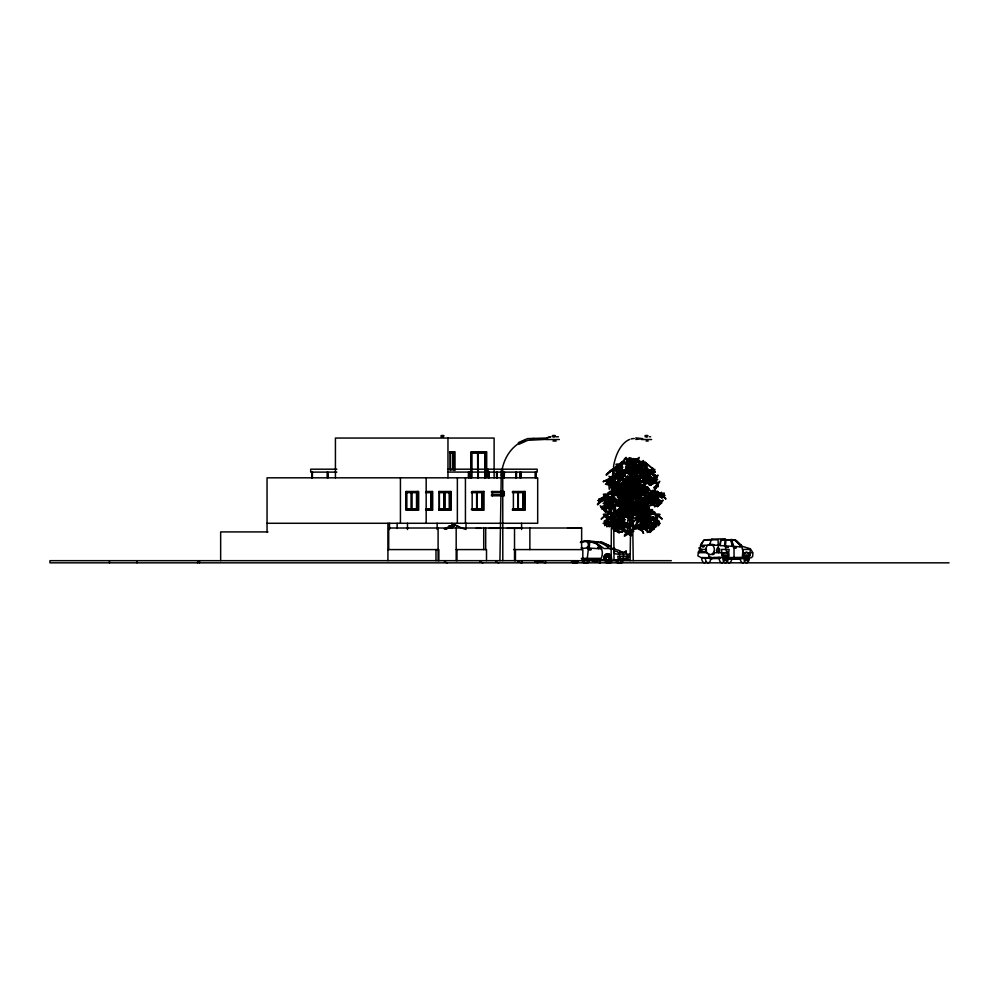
<?xml version="1.0" encoding="UTF-8"?>
<svg xmlns="http://www.w3.org/2000/svg" width="999" height="999" viewBox="0 0 999 999"><rect width="100%" height="100%" fill="white"/><g stroke="black" fill="none" stroke-linecap="round" stroke-linejoin="round"><path stroke-width="1.5" d="M335.427 477.822L335.427 438.049L494.118 438.049L494.118 477.822M638.586 471.665L637.2 474.113L636.4 472.927L638.036 469.43L638.036 467.057L636.201 465.659L635.651 467.045M648.363 513.873L650.049 509.815L652.522 509.527L652.06 511.176L649.525 511.525L644.742 509.902L643.518 510.477L646.902 511.725M699.263 552.684L700.898 544.18L704.283 539.797L718.069 539.797L718.493 552.684M499.925 560.676L501.323 469.805M611.113 560.676L611.388 526.448M611.413 523.339L611.713 484.44M627.01 466.845L625.486 468.906L627.784 473.076L631.78 477.11L631.768 478.346L630.294 478.134L630.069 477.035L631.78 477.11L630.631 474.375L632.03 475.512M634.565 465.784L636.438 459.378L639.235 457.405L638.523 460.002L632.941 463.961M637.025 465.497L634.427 459.915M608.091 497.127L604.645 505.669L604.695 504.208L603.109 503.321L605.756 502.934L608.766 503.871L608.741 505.756L606.73 506.768L606.181 505.694L608.766 503.871L606.068 501.223L606.468 500.074L608.004 500.974M630.107 560.676L630.769 514.098M630.831 509.44L630.881 506.343M630.993 498.576L631.031 495.467M631.081 492.37L631.38 470.629M631.455 465.971L631.83 461.313L632.117 481.493M625.898 551.798L626.286 550.874C623.938 550.274 627.647 556.443 629.745 554.395L628.858 554.108M643.156 492.407L643.968 493.419L645.042 491.583L643.718 489.173L641.583 488.986L641.42 490.084L644.118 490.521L640.659 493.194M624.625 502.397L623.026 503.034L621.678 501.411L622.177 499.4L622.877 499.975L622.477 503.733L621.44 506.306L623.713 498.014L622.29 502.16L622.677 504.183L623.701 503.796L623.513 502.135L620.666 501.923M636.226 471.053L635.501 471.041L637.936 469.031M642.694 469.855L641.558 471.803L640.634 471.266M634.278 511.763L639.298 510.464L640.509 508.541L637.899 508.941L634.877 512.499L634.09 515.134L633.029 513.811M637.612 497.752L638.423 496.178L639.285 498.613M750.012 555.556L750.224 549.45L742.694 549.45L742.769 557.392L742.232 558.516L738.985 558.516M587.262 558.391L589.26 541.808M502.747 470.179L502.809 560.676M661.45 493.219L661.5 492.257L661.975 495.516L659.815 493.681L665.646 498.426L659.502 493.219M699.238 549.013L698.975 547.764L699.775 547.764A1.261 1.061 -89 0 1 700.774 548.626L700.799 551.91L698.313 552.26L698.688 551.098M635.801 485.801L638.174 484.353L637.774 486.575L635.451 488.074L635.314 490.322L637.3 492.245L637.449 489.885L634.003 486.063M656.505 498.264L658.141 496.266L658.928 497.677L656.905 500.824L656.718 503.384L658.553 505.669L659.165 504.208M624.65 459.615L621.028 465.721L624.675 459.49L621.878 464.173M620.654 487.849L619.567 481.393M615.584 521.378L618.381 521.903L617.969 523.801L616.907 523.276L617.557 519.955L619.33 518.219M627.397 467.532L627.847 463.199L627.072 460.464L626.76 462.724L629.882 470.204L628.309 468.044M649.762 474.225L649.063 473.851M640.034 493.294L640.147 491.958L637.612 492.082L635.364 494.318L636.413 496.091L637.399 495.017L635.951 491.446L633.766 489.56L633.466 490.509L636.4 493.169L641.708 495.591L639.298 493.956L631.168 492.12L634.015 493.331L639.01 493.369L640.347 492.207L637.562 492.532M739.797 545.779L741.083 544.605L740.946 546.166M600.436 501.723L598.438 502.385L601.286 501.023L602.147 498.076L601.286 501.023L597.489 504.782L606.218 496.878L597.477 504.158L603.546 499.413L601.361 501.236L600.686 500.024M724.512 545.841L725.062 540.047L720.866 540.322L720.204 545.579M629.67 513.386L631.48 518.881L632.891 518.693L632.092 516.77L628.446 515.784L626.236 516.87L627.834 517.569L630.119 516.52L634.14 512.962L631.755 514.123L628.234 518.656L627.684 521.266L629.507 519.043L631.143 513.998L630.694 512.025M641.857 497.764L641.683 499.488L638.91 497.989M622.639 506.955L620.978 513.748M629.932 509.253L627.734 507.255L627.06 504.695L629.333 506.68L631.031 511.813L630.157 514.098L629.145 511.451L630.207 506.793L632.117 505.581L632.429 507.08L629.932 509.253L627.834 510.364L625.049 509.677L627.272 508.541L633.416 511.6L634.815 511.388L632.604 509.465M615.746 523.901L620.304 526.798L613.324 522.602L613.561 521.715L614.984 521.828L615.721 525.861L616.233 525.387L616.533 523.863L613.611 523.851L612.637 525.474L614.785 525.474L616.87 522.302L617.832 522.939L617.345 524.288C610.589 523.563 617.956 521.528 615.034 525.449L613.186 525.362L613.174 524.175L617.394 524.35L617.644 523.339L615.871 522.964L615.734 526.448L616.92 526.698L617.27 524.862L612.337 520.092L617.469 526.785M611.575 559.378L610.127 554.657L606.768 553.758L604.07 556.281L603.733 558.354L605.032 559.777M646.178 480.606L646.078 476.56L645.004 474.288M734.09 557.504L734.015 549.013L731.143 539.797L720.679 539.872L719.942 545.566L741.82 546.903L742.906 551.098L742.282 557.392L728.746 557.567L728.621 554.033L727.185 551.523C724.35 549.662 725.823 543.244 725.986 540.022L730.594 539.91L732.529 546.328M609.939 481.231L610.089 482.554L608.379 481.156L607.03 481.58L607.305 482.592L610.089 482.554L609.14 481.031L609.69 479.47L610.689 480.219L610.089 482.554L608.791 482.055L610.651 481.031L610.089 482.554L607.717 482.13L607.055 481.106L610.389 482.767L612.15 481.456L607.479 483.279L609.215 483.504L611.763 480.457L611.201 479.745L610.239 480.544L611.138 484.178L609.452 484.99L609.215 484.353L615.047 480.769L615.609 474.425L613.935 472.427L613.161 473.826L615.234 476.985L617.095 478.821L620.192 479.12L618.256 477.197L612.424 476.286L609.502 477.422L612.325 478.096L615.234 476.985L618.031 475.736L619.467 473.314L616.583 474.525L613.411 479.183L613.623 481.83M638.086 483.816L637.037 485.077L635.851 483.891L637.037 477.909M708.728 553.746L708.828 556.555L711.8 557.654M639.697 514.872L639.922 513.361L641.408 513.636L643.518 519.23M633.89 497.839L633.628 499.525L635.751 499.038M622.414 495.317L625.636 499.887L628.496 500.849L627.247 499.001L620.991 497.277L622.914 490.359L623.139 491.87L624.625 492.12L625.062 490.871L622.802 489.398L623.688 486.663M630.082 502.235L626.173 501.498L625.399 502.21L630.082 502.235L631.705 501.535L631.356 499.912L629.77 500.549L629.845 503.708L631.468 505.719L631.793 504.12L628.895 500.399L626.186 498.888L630.082 502.235L635.389 504.208M639.023 466.071L638.811 467.295L641.72 468.406L641.308 466.733M625.199 495.492L625.836 496.391M633.965 462.887L632.954 461.613L636.101 466.121M625.386 486.575L625.149 487.962L624.088 488.111M619.293 468.793L620.441 466.233L618.406 463.936L615.946 464.235L616.645 465.472L619.13 465.272L624.912 463.274L622.14 463.573L616.046 466.695L613.748 469.018L616.795 467.47M630.819 482.467C627.946 489.023 630.494 479.495 630.294 485.277L630.619 483.953M611.151 481.705L610.976 486.426L609.24 489.248L609.003 486.176L612.075 482.005L611.213 480.432M641.508 519.605L643.019 514.473L645.317 512.487L644.78 515.047M637.649 487.312L639.76 486.113L638.011 485.514L641.383 489.635L643.581 491.296L645.579 491.421L643.443 489.672L639.198 489.11L637.799 490.372L640.122 490.859L640.396 489.697M638.411 494.517L636.8 500.462L638.598 502.747L636.4 504.433C631.967 502.41 637.524 506.805 636.276 503.921L638.573 503.521L636.4 504.433L632.829 502.822M640.796 491.77L641.033 490.609M645.516 520.417L645.704 519.53M601.286 501.023L600.274 498.701L598.876 498.876L598.801 500.149L601.286 501.023L600.349 498.464L601.286 501.023L598.076 500.499L601.286 501.023L602.372 499.6L601.698 499.9C597.614 504.433 608.94 494.343 599.587 501.61L598.876 500.561L600.099 499.925M589.26 548.026L589.697 542.145L590.983 542.07L595.466 543.206L599.8 546.328L598.601 548.651M640.609 472.477L642.082 471.903M632.904 485.464L634.078 484.065M626.298 510.751L626.735 513.411L628.783 514.448M599.562 547.914C600.362 546.253 596.69 546.678 597.926 548.226M623.801 499.85L624.575 495.067M637.924 502.185L638.386 500.212L641.483 500.174L642.657 501.348L640.721 501.585L634.902 498.451L633.99 497.077L636.513 498.026L636.45 494.555L633.541 493.843M621.553 484.64L622.152 485.826L624.6 486.076L630.194 485.339L627.11 486.213M645.641 492.32L645.479 489.672L642.107 485.014L639.447 483.803L641.071 486.226L643.618 487.475L646.228 488.586L648.451 487.912L645.866 486.775L641.096 487.687L639.71 489.61M636.788 468.593L634.765 469.717L635.339 467.445M653.146 469.792L652.921 468.144L651.91 468.793C650.374 471.753 655.644 475.886 652.035 471.178L652.996 469.742L653.121 471.653L651.623 471.84L651.36 470.604M654.695 481.58L653.084 483.966L655.506 477.235L654.595 476.011M617.582 466.745L622.989 461.126L620.179 463.186L618.256 467.345L619.642 468.394L620.416 466.221L620.704 467.082L617.257 475.624M623.713 518.394L624.363 519.505L622.764 520.142L622.24 519.105L621.166 523.414L622.215 520.841L621.291 517.844L621.902 516.508L622.602 517.082M644.555 516.446L643.244 515.309L650.923 522.527L646.578 518.419L647.452 519.78C645.591 515.284 653.234 523.863 645.504 517.282M625.274 509.852L622.951 511.326L624.575 509.54L625.849 510.302L625.162 512.2L624.462 511.675L627.447 506.131L621.753 514.023L628.908 507.005L626.81 508.991M728.071 558.553L729.158 549.45L721.64 549.45L721.79 555.869M622.727 491.221L619.118 499.762L623.776 491.246C622.589 495.142 616.783 497.727 621.253 494.917L621.628 497.052L618.481 497.415L621.465 498.426L627.609 497.902L629.757 496.428L626.535 496.615M626.186 493.506L624.899 492.857L623.751 494.418L626.186 493.506L628.708 489.585L622.302 497.302L626.186 493.506L626.698 494.318M620.042 516.895L622.315 514.922L622.639 516.283L619.767 519.405L618.993 523.126M581.131 547.839C591.558 550.936 590.209 537.237 580.444 542.569M645.092 478.159L651.298 481.943L652.297 483.941L649.712 482.355L648.713 480.469L649.275 478.896L647.839 471.953L648.788 473.351L648.788 476.511L648.039 478.858L646.94 478.646L647.377 476.723L649.937 475.799L651.623 476.948L650.574 477.622L648.788 476.511L645.416 472.839L647.34 474.05L650.386 478.708L651.023 481.356L649.5 479.07M640.908 468.968L643.006 470.304L640.034 470.679L638.036 469.43L639.835 465.884L641.533 465.272L640.484 467.719L638.036 469.43L633.965 469.78L632.717 471.053L634.078 471.441M612.787 521.191L611.688 522.827M628.059 468.881L625.661 473.189L622.664 474.737M624.15 483.716L625.736 481.293L625.386 483.216M636.413 514.373L636.638 510.876L640.534 512.737L641.146 514.285L638.373 513.186L636.638 510.876M642.369 477.035L635.127 477.559L632.767 479.458L635.726 478.933L640.734 475.611L641.932 473.389L640.159 473.876L638.086 477.11L637.262 480.369L638.411 481.281L639.298 478.921L636.7 474.375L635.077 474.263L635.664 476.248M622.439 509.64L621.665 511.413M645.179 478.771L646.078 476.56L648.363 475.487M618.356 530.157L617.732 528.783L616.52 528.883L617.145 531.618L619.205 533.029L618.98 532.03M609.44 526.223L609.165 526.873L609.964 525.424M647.102 475.124L645.304 477.684L646.965 474.787L645.541 474.35L646.103 473.251L647.414 473.439M641.645 469.905L639.41 472.34L639.597 469.105L641.021 468.618M649.088 494.205L648.513 495.654L651.61 500.349L653.221 501.173L653.708 498.988L653.084 497.702L651.248 499.15L651.885 503.671L654.17 505.594L653.796 503.234L648.388 498.688M617.969 488.049L617.619 486.101L615.896 487.312M612.175 480.507L610.839 483.429L608.079 484.865L605.419 484.19L606.743 482.879L611.875 483.928L613.311 482.692L612.999 482.08L608.778 483.853M621.003 502.859L619.43 505.144L625.586 497.589L619.717 506.855L620.554 504.408L625.774 498.401L624.063 500.761M622.352 506.693C620.978 507.679 621.465 513.211 623.551 510.801L623.401 509.765M620.591 512.924L622.539 509.078M652.297 480.319L654.907 479.495L657.991 475.037L656.867 477.597L651.96 481.88M656.093 522.489L658.491 524.812L652.509 518.843L654.62 521.266L652.734 520.017L652.434 519.43L657.055 522.752M622.04 463.998L621.303 465.497L626.073 457.367L625.162 458.591M619.492 478.646L620.804 476.723L623.014 475.799M617.632 491.371L619.467 489.972M620.029 491.371L615.634 494.992L612.662 494.63L614.76 493.294L621.703 494.105M632.142 494.006L631.443 495.404L636.713 486.975L635.676 488.361M748.563 559.128L749.525 557.966L749.537 554.07L746.703 552.01L744.642 552.784L742.407 558.516L727.796 558.553L728.458 555.719L726.997 552.26L723.8 552.872L722.102 557.654L701.485 557.654M623.264 508.379L624.387 504.957L622.29 502.247L619.867 501.998L620.591 503.421L623.064 503.721L628.596 502.834L625.961 502.559L620.154 504.545L617.944 506.443L623.064 503.721L625.112 501.91L625.386 500.124L623.239 501.885L622.477 506.418L623.688 506.993L624.537 505.769L621.028 511.675M634.128 490.134L634.615 489.223M610.439 524.725L609.615 526.211L614.747 518.469L610.626 524.438M647.165 521.853L647.602 520.092L651.123 518.543L649.874 518.731M701.473 544.08L703.683 540.471M617.894 472.989L620.941 468.331L622.864 467.107L621.266 469.542M650.699 480.606L649.45 483.866L650.511 485.439L651.997 484.153L651.548 480.694M649.05 498.938L650.374 495.167M732.754 559.128L733.104 558.553L727.334 558.516M637.861 501.81L636.338 499.75L635.164 500.711L636.838 503.896L635.564 505.969L632.317 507.017L633.653 504.832L639.66 502.559L643.331 502.859L640.446 504.095L636.838 503.896L633.179 503.558L630.631 501.898L633.816 501.173L634.565 502.572M636.8 524.113L631.68 530.119L638.373 521.553M630.731 496.715L631.805 494.692L630.569 489.66L628.483 487.5L628.92 489.972L630.931 492.132L633.004 494.18L635.601 494.855L633.566 492.719L628.346 491.096L626.036 491.87L628.746 492.882L630.931 492.132L633.616 490.472L633.428 489.048L631.418 489.885L629.957 494.08L630.731 496.715L632.005 496.428M632.554 493.381L635.576 488.548M620.866 524.238L615.421 528.908L612.624 528.858L615.047 527.11L620.741 526.735L623.051 528.184L620.067 528.583L615.097 524.562M622.889 511.276L622.464 513.336L625.362 516.995L628.234 517.957L626.972 516.108L624.175 515.072L621.241 514.135L618.219 514.522L621.191 515.534L628.696 514.635M634.777 493.918L631.081 496.765L628.396 496.553L629.87 495.204M634.028 511.763L634.003 509.777L632.717 509.89M615.322 523.264L618.918 519.18M623.488 516.583L625.324 514.697L623.938 517.207M617.719 527.509L631.143 532.005L630.481 533.016C630.406 536.038 597.152 513.923 618.056 527.01M625.574 486.625L622.802 489.398L628.346 487.674L626.798 487.462L622.802 489.398M607.804 496.253L607.03 498.426L605.756 498.164L607.579 493.219L610.389 491.158L609.24 493.206L601.136 499.063L603.433 496.74L609.527 493.606L612.3 493.319L606.53 495.317L604.033 495.516L603.334 494.268L605.794 493.981L607.804 496.253L606.88 500.824L607.629 503.184L608.728 502.959M634.265 465.684L634.964 464.647M618.069 479.395L617.644 481.755L619.954 479.832L620.416 477.584L620.292 474.35L618.905 473.863L618.631 476.086L621.715 479.408L624.562 479.932L624.188 478.608L620.416 477.584L616.083 477.51L614.722 478.608L617.607 478.833M651.86 478.796L654.457 476.073L656.593 475.986L655.993 477.797L652.384 479.37M642.32 489.31L644.767 485.489L643.968 482.917L642.906 484.915L643.806 490.034M619.53 527.347L618.568 528.708L621.54 528.234L626.548 524.887L627.747 522.552L624.999 524.063L621.878 529.82L622.652 531.018L624.25 528.646L623.289 524.188L620.966 523.226L621.54 525.399L625.836 527.847L628.858 527.684L626.785 526.198L620.891 526.785M642.107 519.855L641.208 521.116L644.33 521.103L648.326 517.782L648.189 515.334L646.278 517.02L646.278 522.989L647.602 524.175L648.114 521.728L645.304 517.12L642.494 515.721L643.656 518.081L646.428 519.492L649.225 520.741L652.21 520.379L649.387 519.043L643.393 519.455M633.591 482.729L633.079 484.827M615.134 512.15L612.687 517.532L613.873 519.08L614.984 516.758L613.299 513.636L610.826 513.336L611.288 514.997L613.823 515.347L616.445 515.534L619.83 514.298L617.095 513.998L610.614 516.283L607.941 518.456L611.151 517.42L617.082 512.2L616.97 511.188L615.134 512.15L614.148 509.615L616.708 511.288L619.28 517.27M636.151 466.283L638.373 464.622L644.417 464.21L647.24 465.534L644.23 465.909L641.433 464.66L638.673 463.249L637.537 460.889L640.334 462.287L643.081 466.895L642.544 469.343L640.933 467.008L641.321 462.175L643.269 460.502L643.831 461.913L637.961 466.67M605.282 503.021L608.329 498.376L610.252 497.152L606.88 500.824L605.094 501.935L604.058 501.261L605.731 500.124L608.741 501.56M626.123 463.461L625.274 464.585L628.246 464.947L632.155 462.3L632.08 459.94L630.244 461.338L630.257 463.698L627.372 463.249M644.605 492.944L643.418 494.493L639.435 495.104M626.735 513.411L628.446 510.514L627.522 509.602M615.908 505.019L620.229 502.697L611.438 508.491L619.655 501.66C618.156 502.397 613.598 506.268 615.372 506.98L616.458 505.382L615.834 504.308L614.26 504.982M651.66 472.852L651.198 474.026L653.508 475.137L649.762 472.452M632.105 495.941C644.742 485.889 661.575 469.955 631.418 495.129M612.25 521.99L613.199 520.554M656.38 518.244L654.283 519.655L652.247 519.58L652.896 519.692M619.917 484.552L611.713 491.383L620.491 485.589C618.756 488.049 609.365 489.135 616.171 487.912L615.272 489.373L618.868 488.686L623.026 484.727L622.527 482.467L620.516 484.415L621.415 490.072L623.164 490.959L623.888 489.56L619.405 484.715L615.971 484.003L617.632 485.964L621.066 486.725L624.5 487.337L627.946 486.401L624.437 485.689L617.519 487.325L614.872 489.847L616.57 488.748L616.171 487.912L617.469 486.338M624.6 470.979L627.384 467.669M627.859 467.107L629.632 465.222L627.647 467.37M624.125 471.54L622.802 473.326L626.897 468.269L634.415 467.744L636.65 465.884L634.84 465.509L631.343 467.819L629.37 469.742L629.445 472.427L631.418 470.504L631.868 465.259L630.282 462.799L629.707 465.447L634.328 470.829M631.58 483.204L633.204 482.979L633.791 483.878L629.932 484.84L627.11 483.878L629.058 483.603L635.689 485.976M632.192 512.15C630.631 515.909 668.781 481.63 640.284 505.731M629.47 464.298L632.379 462.287L640.946 461.313M648.801 518.356L651.011 516.283L649.874 518.131M645.267 488.573L647.677 486.725L646.553 488.786M641.645 493.144L640.396 494.418L643.119 494.405L648.164 491.083L649.2 488.636L646.64 490.309L644.068 496.291L644.879 497.477L646.266 495.029L645.716 490.422L643.88 489.023L643.319 490.409L645.704 492.794L647.714 494.043L650.686 493.668L648.588 492.332L642.969 492.757M656.905 500.824L659.815 501.935L662.587 501.261L659.677 500.124L656.905 500.824L653.883 503.184M627.647 467.557L623.988 471.69L626.897 468.269L625.524 467.107L627.097 466.408L634.39 468.618L636.226 470.866M627.01 468.206L626.273 468.007L626.448 465.909L629.358 464.335M619.942 523.276L617.582 521.453L621.465 518.606L614.697 522.927M640.122 490.859L642.494 488.299L641.945 485.914L640.908 487.225L641.408 491.833L642.844 494.355L642.919 492.07L640.234 487.175L637.924 485.377M633.553 489.897L635.451 488.074L640.109 487.999L641.308 489.098M636.975 502.634L636.4 504.433L639.472 504.72L636.4 504.433L635.252 501.935L636.4 504.433L638.873 503.334L638.411 502.41M618.206 519.443L618.968 518.718M620.004 520.591L620.791 519.855M622.514 473.339L626.51 471.004L630.169 470.654M624.7 507.954L628.184 501.66L627.01 500.699L625.624 501.71M622.727 517.694L624.175 515.072L624.313 512.175M622.34 484.84L621.44 486.55L623.913 485.664L623.026 484.827M648.663 472.839L650.973 470.991L649.325 473.051M642.981 466.383L645.616 464.785L644.367 466.92M625.699 483.454L627.722 482.417L625.799 484.615M619.805 478.858L624.462 471.953L620.591 479.07L620.279 481.356L622.352 472.839L621.528 475.262L622.215 477.622L623.551 476.948L623.401 475.911M620.804 510.576L619.805 512.712L623.014 509.652L626.336 514.972L624.35 513.336L625.162 511.363L627.247 511.738L626.635 512.749L623.026 512.225L620.629 510.764L629.445 515.197L624.675 512.3L621.578 508.491L622.939 509.64M644.005 473.289L641.533 473.738L644.143 474.275L641.833 474.05L646.528 469.755L646.066 467.182L644.442 469.18L644.655 474.3L646.49 476.585L646.977 475.849L646.965 474.787L642.369 477.672M653.309 499.937L650.124 503.259L647.24 503.783L648.676 501.873L654.382 501.111M613.848 525.624L614.959 524.712M640.359 515.796L642.544 517.032L640.234 518.881L637.387 519.168M750.873 557.966L752.647 556.555L752.921 552.734L748.913 552.872M619.767 519.405L617.444 521.241L614.36 521.578L615.309 520.192L619.767 519.405L617.295 518.219L616.558 515.859L619.043 517.007M617.257 525.624L618.406 524.712M622.29 502.16L620.591 503.421L619.73 503.046M633.903 504.532L632.679 504.158L632.542 503.034M618.768 491.433L619.942 490.634M619.979 492.095L621.116 491.308M629.008 503.146L623.501 506.268M642.232 472.065L644.168 472.028M643.706 476.56L646.965 474.787M652.834 469.692L654.919 469.368L654.083 470.816L652.035 471.178L655.282 472.165L652.035 471.178L654.407 472.252L655.032 471.316L653.309 470.354M639.86 479.945L642.569 481.268L639.36 481.643L636.7 480.394L634.215 482.005L631.018 482.017L633.553 480.357L638.811 480.094M622.602 515.234L623.776 514.473M623.95 516.033L625.099 515.297M612.474 515.022L616.445 512.362L618.169 510.002L616.021 511.401L612.624 516.008L611.937 518.456L615.571 511.288L615.446 509.615L614.422 511.026L614.435 513.773L615.309 515.784L616.508 515.397L615.996 513.736L613.124 513.311L611.238 514.647L611.663 515.222M632.817 510.489L636.55 508.116M619.492 470.791L617.707 471.903L616.67 471.216L618.344 470.079L620.242 473.139L621.341 472.927L620.903 471.004M623.126 504.345L625.649 509.128L624.987 509.527L630.918 517.719M603.483 481.481L613.573 477.722L603.146 481.668L610.264 478.796L605.182 480.706M640.272 492.295L644.118 490.521M628.309 491.733L630.057 491.308L627.784 493.031M649.2 472.964L650.524 472.177M635.114 498.863L636.488 498.076M647.989 481.943L645.441 482.43L645.404 481.306L650.786 479.757L653.783 480.432L651.723 481.068L645.754 479.757M642.432 472.09L643.181 471.665M644.355 473.314L641.533 473.738L643.543 474.25L644.305 475.674L642.245 475.199M658.628 524.238L660.239 523.339L657.592 522.964L654.582 523.901L651.66 524.937L649.887 526.785L652.896 525.811L656.705 522.165L656.88 520.092L654.757 521.953L654.582 523.901L654.607 525.786L656.618 526.798L656.63 524.962L653.046 522.552L650.062 522.365L651.66 523.826L658.628 524.238L649.762 516.908L654.72 521.066M636.613 472.789L635.177 474.687L638.061 474.163M649.475 515.272L650.661 513.723L648.214 508.341M619.33 474.9L622.914 472.49L625.898 472.302L624.3 473.763L618.743 474.288M655.569 518.993L654.283 519.655L651.51 517.707L654.245 519.98M630.357 500.499L625.961 492.395L626.66 492.045L624.825 486.638M620.179 511.176L621.828 510.364L621.415 508.616M622.514 501.998L623.988 501.286M649.113 480.731L651.236 479.695L651.023 476.66L648.426 474.388M645.791 516.146L644.205 513.911L645.916 517.644L644.867 518.656L646.341 520.042M640.746 504.795L646.59 503.733L649.088 505.032L646.828 505.556L641.845 502.897L640.396 500.387L642.007 500.761M641.882 506.481L645.591 502.397L644.979 499.8L643.768 501.71L644.305 506.843L645.966 509.215L646.003 506.58L642.969 501.76M637.549 469.617L641.72 468.406M518.356 442.669L527.484 438.611L546.915 437.999L546.915 439.335L527.797 440.309L519.055 444.193M652.684 501.56L653.908 501.036M615.721 473.276L616.92 472.777M624.437 497.964L621.066 499.787L621.241 500.861L622.989 500.586M621.628 516.133L627.597 513.374M622.24 487.599L619.243 488.399L627.434 483.766L627.222 483.066L625.574 483.741L624.6 486.076L623.176 484.44M654.907 479.495L656.805 478.733L657.629 479.67L655.831 480.469L654.095 478.371M620.879 522.677L618.481 524.5L616.708 529.732L617.607 532.255L618.718 529.645L617.544 524.612M589.285 559.777L590.309 559.378M623.014 559.777L624.025 559.378M631.718 505.344L632.991 504.845M632.754 506.805L634.065 506.293M634.827 484.815L635.864 484.415M636.288 486.138L637.35 485.726M642.22 462.4L638.623 463.086L631.455 460.739L631.256 459.353L633.279 459.24M659.303 494.63L656.293 494.992L653.496 493.743L650.736 492.332L649.6 489.972L652.397 491.371L655.144 495.979L654.607 498.439L653.284 497.24L653.383 491.271L655.332 489.597L655.431 492.045L653.496 493.743L651.36 495.354L648.214 495.367L650.436 493.706L657.966 493.494M637.724 476.848L639.41 476.236L639.685 477.647M631.855 485.564L628.858 485.764L631.705 487.125M633.354 473.489L634.078 473.239M610.302 502.522L613.286 502.335L611.688 503.808M704.407 539.872L712.337 539.485M639.173 493.481L640.908 492.957L640.334 495.404L635.289 498.476L632.105 498.314L634.765 496.778L641.083 496.703L643.693 498.201M623.176 512.35L621.39 512.849L623.713 513.861M653.209 473.863L652.946 473.314M645.953 520.541L647.602 520.092L645.878 522.964M546.94 437.824L550.811 436.775L546.678 437.887M631.056 508.116L630.781 508.953M630.856 477.847L623.776 480.619L622.077 482.455L623.95 482.18L626.735 479.557L628.446 476.66L627.522 475.749L626.086 477.822L626.798 481.468L628.846 482.43L628.783 480.594L623.176 478.496M631.181 479.12L623.713 480.007L621.39 478.996M643.156 478.134L640.084 478.346L638.086 477.11M638.361 496.778L636.45 494.555L639.073 493.968M629.957 487.587L635.551 487.799L637.886 489.46L635.726 489.448L633.341 487.837L629.695 483.691M630.993 489.285L633.341 487.837L635.302 491.333M630.656 504.495L629.158 505.831L630.731 506.393M614.585 521.141L612.512 522.477L614.335 522.927M656.243 517.07L654.72 517.907L654.283 519.655L657.354 519.48L653.346 518.906M606.131 504.333L608.766 503.871M647.739 475.237L648.463 475.124M613.511 513.523L614.76 513.311M614.422 515.222L621.828 510.364L620.541 508.766L619.318 509.303L619.467 510.464L621.828 510.364L618.955 510.889L618.281 509.84L620.267 509.265M639.56 489.547L635.451 488.074L631.131 489.098L630.419 490.434L632.28 490.484M646.003 479.345L647.689 479.108M646.74 472.277L647.552 472.177M580.494 542.295C591.196 538.286 606.705 545.529 601.186 558.354L581.343 558.379M644.642 467.407L646.927 467.744M644.03 468.818L645.329 468.668M646.778 489.585L648.388 489.96L645.779 490.971M630.169 504.507L624.1 504.982M632.979 492.782L634.265 492.669L633.491 491.545M621.778 483.628L619.343 485.839L619.805 488.236M581.156 541.957C591.208 540.172 601.723 541.108 609.402 548.526C614.872 549.25 625.874 550.024 623.189 558.379L623.938 559.777M639.672 517.245L642.544 517.032M641.845 471.953L649.038 471.141M614.135 479.957L610.239 478.971L617.532 482.917L608.953 476.236L614.772 482.929L613.049 481.093L612.474 478.683L613.698 478.496M632.866 495.679L634.165 495.591M605.357 509.527L601.473 508.528L608.753 512.475L600.174 505.794L605.993 512.499L604.27 510.664L603.858 507.892L605.519 509.165M629.87 466.221L626.086 464.36L624.924 461.9L627.672 465.397M622.901 471.191L629.695 471.94L631.031 474.113M636.163 497.927L637.449 497.877L636.313 496.54L632.467 495.516L631.88 497.327L633.129 499.687L633.94 498.788L632.467 495.516L634.877 497.352M635.901 515.034L637.187 514.985L636.051 513.648L632.192 512.624L633.666 515.896L632.866 516.795L631.805 515.484M621.303 523.863L622.914 523.801L621.878 522.477L617.582 521.453M725.411 538.786L711.663 539.123L709.278 545.242L700.499 545.242M635.814 439.46L642.744 438.661L635.789 437.874M713.436 557.504L720.229 557.417M593.019 541.845L598.201 541.795M719.917 558.516L709.74 558.553L712.349 558.553M567.544 528.034L581.643 528.009L581.643 549.587M556.168 436.775L558.416 436.775M649.537 436.775L650.586 436.775M546.528 439.523L559.39 439.523M641.533 439.523L651.623 439.523M553.034 441.034L556.193 441.034M646.066 441.034L648.214 441.034M449.625 451.785L455.007 451.785L455.007 470.492M470.966 451.785L486.7 451.785L486.7 477.472M449.575 452.51L453.708 452.51L453.708 469.767L449.575 469.767M470.716 452.51L485.414 452.51L485.414 478.246M449.787 452.934L453.359 452.934M470.941 452.934L477.872 452.934M478.084 452.934L485.014 452.934M336.825 469.193L310.677 469.193L310.677 472.115L336.825 472.115M447.927 469.193L537.175 469.193L537.175 472.115L487.537 472.115M447.927 472.077L488.523 472.077M405.894 491.496L418.668 491.496L418.668 510.189L405.894 510.189M426.236 491.496L432.704 491.496L432.704 510.189L426.236 510.189M438.723 491.496L451.111 491.496L451.111 510.189L438.723 510.189M491.496 491.496L504.283 491.496L504.283 495.804L491.496 495.804M512.462 491.496L525.237 491.496L525.237 510.189L512.462 510.189M405.806 492.207L417.382 492.207L417.382 509.478L405.806 509.478M425.586 492.207L431.768 492.207L431.768 509.478L425.586 509.478M438.911 492.207L450.174 492.207L450.174 509.478L438.911 509.478M471.391 492.207L482.717 492.207L482.717 509.478L471.391 509.478M491.371 492.207L502.984 492.207L502.984 495.092L491.371 495.092M512.375 492.207L523.951 492.207L523.951 509.478L512.375 509.478M406.019 492.644L416.783 492.644M425.824 492.644L431.168 492.644M439.148 492.644L449.575 492.644M471.491 492.644L482.13 492.644M491.595 492.644L500.986 492.644M512.587 492.644L523.351 492.644M491.595 494.655L500.986 494.655M406.019 509.04L416.783 509.04M425.824 509.04L431.168 509.04M439.148 509.04L449.575 509.04M471.491 509.04L482.13 509.04M512.587 509.04L523.351 509.04M267.045 523.276L537.687 523.276L537.687 477.822L267.045 477.822L267.058 531.918M581.643 528.009L388.711 528.009L388.711 549.587M476.136 528.321L480.881 528.321M489.173 528.321L498.663 528.321M507.192 528.321L519.817 528.321M267.944 531.918L220.654 531.918L220.654 560.676M732.679 539.797L736.338 540.459L742.482 546.478M712.2 545.242L718.044 545.242M387.924 549.587L438.861 549.587L438.861 560.676M456.181 549.587L486.513 549.587L486.513 560.676M513.586 549.587L582.829 549.612L582.829 560.676M614.023 550.874L617.469 551.698L619.542 554.395L615.272 553.833L613.973 552.36M707.504 552.684L698.313 552.684L697.889 555.881L701.148 557.604M714.372 552.684L723.8 552.872M702.247 557.592L712.037 558.553M718.006 557.592L720.579 557.592M730.044 559.128L739.31 559.128M581.805 559.777L605.481 559.777M613.161 559.777L629.22 559.777M671.291 560.676L49.95 560.676L49.95 562.837L949.05 562.837M587 547.927L601.66 548.863M642.682 462.849L645.042 463.823L640.172 462.674M648.214 499.338L646.478 499.263L646.528 498.164L652.01 496.978L654.944 497.839L652.846 498.326L645.716 496.003M730.831 539.423L735.239 540.122L740.896 545.579M622.752 518.681L625.474 519.767L622.389 520.467M634.452 469.493L636.326 469.605M644.717 494.942L647.727 495.741L652.359 499.15M642.757 518.606L645.142 519.443L646.965 523.264L646.091 525.624L644.942 524.712L645.766 521.453L647.839 518.219L649.612 517.732L648.401 519.955L643.406 523.276L640.434 523.801L641.47 522.477L645.766 521.453L650.037 521.378L650.836 522.477L647.764 522.689L642.557 519.855M630.506 485.327L627.934 485.939L629.645 486.675M644.867 518.156L646.191 518.256M631.843 501.436L634.79 502.435M458.553 526.585L454.957 524.975L453.359 526.723L454.345 525.312L450.661 527.697L454.258 525.224L445.766 529.145L453.633 525.399L444.23 528.908L453.534 525.274L448.376 526.461L454.895 525.012M631.031 507.967L628.92 507.692L629.944 508.691M620.541 501.873L614.585 501.111L612.512 502.46L615.584 502.672L620.004 500.561L620.591 498.576L618.206 499.413L616.383 503.234L617.257 505.594L618.406 504.695L617.582 501.423L615.509 498.189L613.736 497.702L614.947 499.937L621.303 503.833M642.32 472.028L645.142 473.364L642.22 473.588M648.875 479.308L651.236 479.695L649.512 478.234M639.235 490.247L636.313 489.148M622.04 469.368L626.51 471.004M647.926 482.13L643.568 480.219L651.161 485.214L643.581 479.183M608.553 482.28L613.761 486.163L615.559 485.739L613.673 483.553L608.915 482.892M614.323 522.764L609.54 519.33L610.352 518.206L611.875 519.418L611.563 523.351L609.74 525.424L609.602 523.376L612.812 519.355L615.646 518.044L614.16 520.054L611.438 521.428L608.591 522.714L605.918 522.677C608.99 520.541 613.736 520.729 617.157 522.065L623.651 518.681L623.426 517.182L621.266 518.394L619.83 523.051L620.766 525.699L621.84 523.414L620.329 518.294L618.031 516.296L618.568 518.868L620.804 520.854L623.114 522.689L625.961 522.989L623.676 521.066L617.994 520.142L615.534 521.291L616.146 522.365M651.523 473.601L656.867 475.949L648.463 472.902M641.895 498.676L634.652 494.405M652.422 479.957L656.218 481.343L656.818 483.041L654.62 483.054L651.91 480.544M636.113 498.039L637.837 498.451M621.415 488.236L618.718 488.499L620.092 489.572M635.826 497.002L637.874 497.502M591.883 560.676L600.287 562.837L600.287 560.676M572.39 561.763L576.598 562.837L576.598 560.676M537.162 560.676L545.579 562.837L545.579 560.676M517.669 561.763L521.878 562.837L521.878 560.676M600.624 542.145L609.602 546.103M632.467 487.212L635.451 488.074M649.525 511.525L654.208 513.224L655.406 514.647L652.197 513.598L646.266 508.379M632.991 463.673L634.315 464.06M632.842 465.309L634.203 465.721M621.59 495.754L615.184 492.045L614.148 489.597L616.708 491.271M621.703 514.135L617.644 513.773L617.082 516.008L618.468 518.456M636.45 494.555L640.484 496.178M742.781 546.478L750.012 548.676M618.369 472.902L624.3 474.875L626.073 476.71L623.064 475.749L619.255 472.102M648.613 471.84L646.828 471.266L647.502 471.715M632.804 501.673L639.847 505.319L640.684 507.642L637.687 506.093L636.838 503.896M619.505 531.031L622.427 532.255L619.83 531.868M635.277 504.907L636.425 505.307M635.464 506.555L636.638 506.955M632.754 502.609L634.115 503.084M631.493 495.304L632.779 495.754M638.324 461.588L647.577 465.859L638.324 460.976L641.083 462.237M613.623 528.334L612.075 527.759L617.02 530.544L615.409 531.256L613.836 530.706L617.02 530.544L614.897 529.008M534.927 561.763L537.774 562.837M495.766 561.763L498.613 562.837M479.995 561.763L482.842 562.837M444.405 561.763L447.252 562.837M647.739 472.852L641.021 469.567M613.473 522.552L612.225 522.365L613.523 523.464M622.015 485.439L618.518 484.415L616.433 482.604L617.295 482.28L620.167 484.677L623.126 489.198L618.356 481.093M454.732 524.999L464.785 529.183M633.154 471.84L635.526 473.738L632.554 473.214M628.97 473.876L627.847 473.389L631.78 477.11M633.541 490.147L635.901 492.032M624.625 503.958L630.806 506.543M640.846 495.092L641.808 494.642L641.545 493.431M611.313 546.553L602.16 542.145L595.017 542.145L604.033 548.526L614.76 548.526L613.411 547.789M636.7 480.394L634.115 478.983L633.428 476.623L636.013 478.022L637.999 482.629M614.298 487.337L611.338 486.313L613.336 488.224M606.293 544.505L608.453 545.729M640.509 475.611L642.107 476.511L641.733 474.15M635.127 470.741L636.375 471.478M637.187 497.727L637.924 498.176M620.229 515.384L617.644 513.773L618.106 510.452L619.467 510.002L620.029 511.388M611.688 504.907L613.461 506.755L610.451 505.794M634.265 486.263L628.159 481.306L630.719 482.942M633.816 478.933L634.715 479.52M649.025 478.022L647.677 477.11L646.965 477.772L648.713 480.469M658.403 492.132L657.005 491.158L664.46 497.514M647.664 477.722L644.48 475.574L643.019 476.523L643.718 477.522L646.078 476.56L647.439 479.97M636.138 468.019L638.036 469.43M632.642 502.572L633.066 504.945L629.894 502.197M644.068 516.77L641.882 514.785L645.916 517.644M632.092 502.709L633.179 503.521M752.534 552.16L750.511 549.013M640.059 503.758L641.37 504.732L641.321 503.321L638.386 500.212L639.298 502.659M632.192 512.624L634.615 514.46M655.856 501.348L658.703 504.72L658.653 503.259M645.179 516.308L643.806 515.147L645.029 516.458M632.817 467.057L633.94 469.43L632.592 465.659L633.528 467.669M629.757 494.842L630.531 495.529M652.397 468.419L644.942 462.075L653.796 469.98L652.372 468.581M642.419 468.344L646.69 473.938M644.18 479.22C657.354 493.069 641.196 477.435 647.989 481.88M654.12 499.575L652.659 497.152M647.127 523.176L651.36 528.771L651.136 531.418L649.313 529.133L649.15 524.013L650.824 522.015L651.248 524.587L647.664 528.421L644.58 528.708L645.254 527.31L652.335 525.874L655.257 527.01L652.434 527.684L649.525 526.573L646.74 525.324L645.292 522.902M630.993 493.244L628.296 491.795L629.894 494.03M630.731 510.352L628.034 508.903L629.632 511.138M643.368 478.146L644.442 479.158M664.435 497.664L665.858 499.063L659.665 493.094L661.975 495.317L665.047 495.591L661.962 495.304L659.914 493.456L661.962 495.304L663.86 495.367L664.223 494.243L662.799 494.03L661.962 495.304L664.397 494.318L663.91 493.606L662.012 494.318L661.962 495.304L663.91 494.68L664.235 492.994L662.275 493.693L661.962 495.304L661.725 493.631M628.883 508.528L629.832 509.465M628.121 468.144L629.083 469.118M616.47 519.18L613.736 517.732L614.947 519.955M645.441 496.141C657.554 510.876 642.632 494.168 649.063 498.963C638.423 495.079 649.437 497.964 651.985 502.509L644.08 495.204M641.87 505.906L640.746 504.732L636.101 504.545L636.188 507.867L637.637 508.853L638.361 507.554L636.101 504.545L638.523 503.171L639.073 500.936M646.428 506.643L650.724 512.2L651.41 514.647L647.777 507.48L647.901 505.806L648.925 507.205L648.913 509.952L648.039 511.975L646.84 511.588L647.352 509.915L650.224 509.502L652.11 510.839L650.873 511.201L645.978 507.579M647.464 519.892L649.5 521.815L648.975 520.491M626.598 510.239L632.242 516.895M631.231 484.29L632.13 485.364M628.458 460.152L630.257 463.698L627.797 462L626.748 459.552M640.883 527.847L640.734 528.309M641.445 529.395L641.108 527.622M645.966 517.17L647.065 518.531M636.638 493.568L639.035 500.499L636.688 501.973L636.4 504.433L635.152 502.347L633.965 502.147L633.94 503.196L632.592 499.512L632.817 500.911M626.56 495.904L631.768 503.384L626.71 496.378M631.231 519.68L622.901 506.993L630.656 519.33M658.066 502.072L655.019 497.415L653.096 496.203L654.695 498.626L659.003 501.086L659.29 500.312L657.604 499.163L655.057 500.087L654.62 502.01L655.719 502.222L656.468 499.875L656.468 496.715L655.519 495.317L657.554 493.019L660.014 493.319L659.315 494.555L656.818 494.368L651.048 492.357L653.821 492.657L659.914 495.779L662.212 498.101L654.108 492.245L652.959 490.209L655.769 492.27L657.704 496.441L656.318 497.477L655.544 495.304L655.257 496.166L657.18 502.435L654.283 502.672L648.438 500.561L646.515 498.576M658.066 523.051L655.019 518.394L653.096 517.182L654.695 519.605L659.003 522.065L659.29 521.291L657.604 520.142L655.057 521.066L654.62 522.989L655.719 523.201L656.468 520.854L656.468 517.694L655.519 516.296L657.554 513.998L660.014 514.298L659.315 515.534L656.818 515.347L651.048 513.336L653.821 513.636L659.914 516.758L662.212 519.08L654.108 513.224L652.959 511.188L654.832 512.2L656.818 515.347L657.592 518.181L656.318 518.456L655.544 516.283L655.456 518.294L658.703 525.699L658.653 524.238M631.693 465.884L632.479 466.945M631.693 499.737L632.479 500.799M640.084 473.563L643.856 477.697L642.544 475.761L640.334 474.85L639.797 475.986L640.734 476.773L641.52 475.549L640.996 471.878L643.069 480.394L642.757 478.121L638.885 471.004L639.447 472.402M640.084 507.417L643.856 511.55L642.544 509.615L640.334 508.703L639.797 509.84L640.734 510.626L641.52 509.403L640.996 505.731L643.069 514.248L642.757 511.975L638.885 504.857L639.447 506.256M626.798 515.322L627.335 516.083M634.365 463.561L635.951 465.959M627.497 493.344L632.479 501.161M620.616 470.941L621.353 475.724L619.343 476.735L618.793 475.649M627.784 506.93L625.486 502.759M633.516 479.358L634.502 481.481L636.55 480.519L637.262 476.873L635.826 474.8L634.902 475.711L636.613 478.608L639.397 481.231L641.271 481.506L639.572 479.67L633.915 477.247L630.918 477.06L633.616 478.533L639.635 479.058L641.957 478.046L638.836 477.659L634.565 479.632L634.09 481.281L632.417 478.921M659.278 502.172L659.04 504.932L657.367 506.768L663.036 500.074L656.705 505.794L654.432 506.755L661.862 502.809L659.802 504.333L657.604 503.434M636.263 508.354L634.04 506.343L634.515 508.853M647.926 476.173L648.651 477.51M635.489 471.778L636.288 474.113L634.827 471.665M625.099 493.568L623.176 489.885L624.537 492.607M640.022 525.699L639.36 524.413L640.559 526.898M631.868 502.472L633.066 504.945M636.176 471.391L636.912 474.1L635.364 472.377M638.136 469.255L638.411 469.88M639.535 491.258L638.398 490.247L638.985 492.694M634.04 514.223L634.502 515.334L636.55 514.373L637.262 510.726L635.826 508.653L634.902 509.565L636.613 512.462L639.397 515.084L641.271 515.359L639.572 513.523L633.915 511.101L630.918 510.914L633.616 512.387L639.635 512.912L641.957 511.9L638.836 511.513L636.613 512.462L634.565 513.486L634.989 515.059M623.588 505.644L624.987 509.527M733.753 546.403L731.568 539.91L735.239 540.571L739.51 544.617L739.972 546.79M634.652 507.292L634.552 509.64L633.029 507.18M630.993 485.227L631.331 486.476M624.937 488.161L625.961 492.395M634.939 483.753L635.177 484.865M626.348 467.669L627.559 469.892L630.194 471.391L631.018 474.65L629.87 475.561L628.995 473.201L630.194 471.391L633.391 469.78L633.204 468.543M645.891 472.589L646.141 473.838M634.24 466.97L634.765 469.717M639.622 497.577L639.86 498.863L640.371 496.191M625.824 487.112L624.949 488.848L623.701 487.687M621.041 521.54L621.141 522.714M639.397 490.859L639.435 492.257M636.912 491.208L636.95 492.582M632.267 492.37L633.241 560.676M613.386 481.331L613.648 514.01M613.686 518.668L614.01 560.676M646.69 435.552L646.69 436.775M553.946 435.552L553.946 436.775M535.914 472.115L535.914 477.822M535.664 472.115L535.664 477.822M535.614 472.115L535.614 477.822M535.364 472.115L535.364 477.822M529.87 528.009L529.87 549.587M524.313 491.496L524.313 510.189M523.576 492.207L523.576 509.478M523.326 492.207L523.326 509.478M523.101 492.644L523.101 509.04M521.59 523.276L521.59 529.52M520.791 472.115L520.791 477.822M520.591 472.115L520.591 477.822M520.417 472.115L520.417 477.822M520.229 472.115L520.229 477.822M518.331 492.207L518.331 509.478M518.081 492.207L518.081 509.478M517.857 492.207L517.857 509.478M516.508 472.115L516.508 477.822M516.208 472.115L516.258 477.822M515.959 472.115L515.959 477.822M515.447 549.587L515.447 560.676M514.522 528.009L514.522 560.676M513.386 491.496L513.386 510.189M504.42 472.115L504.22 477.822M504.045 472.115L504.045 477.822M503.858 472.115L503.858 477.822M503.346 491.496L503.346 495.804M502.734 492.207L502.734 495.092M502.509 492.644L502.509 494.655M497.09 472.115L497.09 477.822M496.853 472.115L496.803 477.822M496.553 472.115L496.553 477.822M492.42 491.496L492.42 495.804M488.911 472.115L488.911 477.822M488.711 472.115L488.711 477.822M488.536 472.115L488.536 477.822M488.349 472.115L488.349 477.822M488.149 469.193L488.149 472.115M485.776 451.785L485.776 477.472M485.689 528.009L485.689 549.587M485.164 451.785L485.239 478.246M484.99 452.51L484.99 478.246M484.79 452.51L484.79 478.246M483.728 528.009L483.728 549.587M483.091 491.496L483.091 510.189M482.342 492.207L482.342 509.478M482.105 492.207L482.105 509.478M481.88 492.644L481.88 509.04M478.209 452.934L478.334 477.747M478.084 452.51L478.109 478.246M477.847 452.51L477.872 478.246M477.622 452.934L477.747 477.747M477.097 492.207L477.097 509.478M476.86 492.207L476.86 509.478M476.635 492.207L476.635 509.478M471.89 451.785L471.89 477.472M471.328 452.51L471.328 478.246M471.178 452.934L471.178 477.747M471.066 452.934L471.066 477.747M468.993 472.077L468.993 477.784M468.806 472.077L468.631 477.784M468.444 472.077L468.444 477.784M466.009 523.276L466.009 529.52M465.434 477.822L465.434 523.276M457.367 477.822L457.367 523.276M456.993 549.587L456.993 560.676M456.181 528.009L456.181 560.676M454.07 451.785L454.07 470.492M453.583 452.51L453.583 469.767M453.271 452.51L453.271 469.767M453.047 452.934L453.209 469.343M451.923 523.276L451.923 528.459M450.561 451.785L450.561 470.492M450.561 491.496L450.561 510.189M450.099 452.934L450.099 469.343M449.812 492.207L449.812 509.478M449.575 492.207L449.575 509.478M449.338 492.644L449.45 509.04M447.964 438.049L447.964 477.822M444.717 492.207L444.717 509.478M444.48 492.644L444.48 509.04M444.48 492.207L444.48 509.478M444.243 492.207L444.243 509.478M442.669 435.552L442.669 436.775M439.385 492.644L439.385 509.04M439.248 491.496L439.248 510.189M438.099 528.009L438.099 560.676M437.15 523.276L437.15 529.47M435.989 549.587L435.989 560.676M432.155 491.496L432.155 510.189M431.406 492.207L431.406 509.478M431.156 492.207L431.156 509.478M426.173 477.822L426.173 523.276M417.744 491.496L417.744 510.189M417.132 491.496L417.132 510.189M416.758 492.207L416.758 509.478M416.533 492.644L416.533 509.04M411.763 492.207L411.763 509.478M411.513 492.207L411.513 509.478M411.288 492.207L411.288 509.478M407.492 523.276L407.492 529.52M406.818 491.496L406.818 510.189M406.268 492.207L406.268 509.478M406.143 492.644L406.143 509.04M400.424 477.822L400.424 523.276M397.14 523.276L397.14 528.459M389.498 523.276L389.498 529.47M387.924 523.276L387.924 560.676M327.722 472.115L327.922 477.822M327.547 472.115L327.547 477.822M327.36 472.115L327.36 477.822M312.412 472.115L312.412 477.822M312.212 472.115L312.212 477.822M312.038 472.115L312.038 477.822M311.85 472.115L311.85 477.822M199.525 560.676L199.525 562.837M197.677 560.676L197.677 562.837M136.975 560.676L136.975 562.837M109.44 560.676L109.44 562.837M501.361 475.636A39.873 33.442 90 0 1 525.012 440.284M530.319 438.911A39.873 33.442 90 0 1 534.428 438.561M723.276 562.15A5.12 2.785 -90 0 1 719.093 557.729M744.267 562.15A5.12 2.785 -90 0 1 740.084 557.729M705.806 562.15A5.12 2.785 -90 0 1 701.635 557.729M710.876 557.729A5.12 2.785 -90 0 1 708.091 562.837A5.12 2.785 -90 0 1 705.306 557.729M731.867 557.729A5.12 2.785 -90 0 1 729.807 562.662A5.12 2.785 -90 0 1 726.673 560.277M714.248 553.933A5.12 4.296 -90 0 1 712.1 554.62M709.952 545.079A5.12 4.296 -90 0 1 714.248 545.079M606.331 560.914A3.022 2.597 -90 0 1 605.631 556.356A3.022 2.597 -90 0 1 609.615 556.356A3.022 2.597 -90 0 1 608.915 560.914M604.02 560.314A4.658 3.996 -90 0 1 607.629 553.646A4.658 3.996 -90 0 1 611.226 560.314M610.114 561.938A4.658 3.996 -90 0 1 605.132 561.938M612 561.938A4.658 3.996 -90 0 1 607.017 561.938M576.386 561.938A4.658 3.996 -90 0 1 571.403 561.938M578.271 561.938A4.658 3.996 -90 0 1 573.289 561.938M589.185 561.938A4.658 3.996 -90 0 1 584.203 561.938M587.3 561.938A4.658 3.996 -90 0 1 582.317 561.938M622.914 561.938A4.658 3.996 -90 0 1 617.931 561.938M621.028 561.938A4.658 3.996 -90 0 1 616.046 561.938M612.512 477.072A39.873 21.716 90 0 1 612.849 471.378M613.436 466.858A39.873 21.716 90 0 1 629.62 439.46M631.143 438.961A39.873 21.716 90 0 1 634.253 438.561M645.716 511.401L646.266 516.008L644.879 518.456L644.293 516.121L647.502 510.227L649.2 509.615L648.164 512.062L643.119 515.384L640.396 515.397L642.969 513.736L648.588 513.311L650.686 514.647L647.714 515.022L643.319 511.388L643.88 510.002L645.716 511.401M608.741 521.59L608.728 522.989L607.629 523.201L606.68 518.868L607.829 516.296L605.794 513.998L603.334 514.298L604.033 515.534L606.53 515.347L612.3 513.336L609.527 513.636L603.433 516.758L601.136 519.08L609.24 513.224L610.389 511.188L607.579 513.249L605.644 517.42L607.03 518.456L607.804 516.283L608.091 517.157L604.645 525.699L605.282 523.051L608.329 518.394L610.252 517.182L606.88 520.854L605.094 521.965L604.058 521.291L605.731 520.142L608.741 521.59M635.077 459.915L631.93 459.902L628.883 458.079L629.944 457.829L631.68 458.429L629.807 459.877L626.673 460.364L633.553 458.666L637.237 458.816L624.487 458.628L635.077 459.915M656.306 483.666L657.117 486.938L658.266 486.613C659.19 483.628 654.095 486.351 653.783 487.937L655.232 487.524L659.727 481.268L654.545 490.247L656.181 487.887L657.454 482.43L656.78 482.142L656.306 483.666M701.86 549.45L701.847 551.723L706.368 551.723L706.38 549.45L701.86 549.45M640.946 529.383L640.933 530.144L638.236 529.145L636.675 526.123L638.224 524.862L638.861 526.51L636.4 528.971L633.703 529.37L634.69 528.134L637.362 527.647L643.281 527.809L640.396 528.296L634.19 527.26L631.917 525.886L635.102 526.398L640.946 529.383M608.766 523.901L608.741 525.786L606.73 526.798L606.718 524.962L610.302 522.552L613.286 522.365L611.688 523.826L606.131 524.35L603.109 523.339L605.756 522.964L608.766 523.901L611.688 524.937L613.461 526.785L610.451 525.811L606.643 522.165L606.468 520.092L608.591 521.953L608.766 523.901M626.248 490.084L625.799 494.892L626.56 497.639L627.085 495.304L625.661 489.96L623.963 487.837L626.198 492.632L627.797 494.58L629.495 494.917L627.984 492.894L624.387 491.845L622.914 492.969L624.063 493.831L626.198 492.632L627.734 490.434L627.372 488.848L626.248 490.084M631.443 534.265L631.393 535.826L628.833 534.515L627.597 529.645L629.22 527.31L629.682 529.795L627.085 534.665L624.45 536.226L624.575 534.64L628.121 532.13L632.33 530.494L633.853 531.206L631.006 532.529L625.087 532.23L623.026 530.619L626.048 530.519L631.443 534.265M622.677 490.659L625.411 494.93L629.907 497.964L627.684 495.954L621.49 493.556L623.751 495.029L627.322 495.254L628.059 493.981L625.998 493.718L625.411 494.93L625.162 497.115L626.261 498.376L626.61 497.115L622.677 490.659M622.539 506.505L622.877 508.978L624.363 509.228L624.363 507.317L621.153 505.344L618.456 505.606L619.83 506.68L622.539 506.505L628.084 504.782L625.162 505.019L619.667 507.742L618.019 509.777L620.854 508.416L624.687 504.67L625.024 502.909L623.426 503.771L622.539 506.505M629.495 467.057L629.445 469.717L630.669 469.355C631.43 465.472 624.375 473.563 628.583 468.431L632.592 464.323L627.06 473.164L630.756 464.71L629.495 467.057M629.495 500.911L629.445 503.571L630.669 503.209C631.43 499.325 624.375 507.417 628.583 502.297L632.592 498.176L627.06 507.017L630.756 498.563L629.495 500.911M651.773 529.62L649.987 532.517L655.806 525.824L647.227 532.504L654.52 528.558L652.472 530.082L650.636 529.545L651.061 528.084L652.135 527.909L651.773 529.62M609.715 496.99L610.014 501.81L608.379 504.158L607.879 501.71L610.676 497.102L613.498 495.704L612.325 498.051L609.565 499.463L606.755 500.711L603.783 500.349L606.605 499.013L612.599 499.425L614.785 501.098L611.65 501.073L609.565 499.463L607.654 497.764L607.804 495.317L609.715 496.99M618.481 467.42L618.793 472.252L617.157 474.587L616.658 472.14L619.455 467.532L622.265 466.133L621.103 468.494L618.331 469.905L615.534 471.153L612.549 470.779L615.372 469.455L621.378 469.867L623.563 471.528L620.429 471.516L618.331 469.905L616.433 468.194L616.57 465.746L618.481 467.42M630.694 523.513L630.544 525.774L628.808 528.121L628.421 526.885L630.694 523.513L633.766 520.467L635.289 520.342L633.229 522.514L628.159 524.95L625.986 524.787L627.285 523.613L630.694 523.513L633.591 524.45L633.628 525.811L631.368 525.349L629.52 522.002L630.257 519.667L631.318 521.166L630.694 523.513M647.077 477.609L646.927 481.443L648.938 482.455L648.95 480.619L645.366 478.209L642.382 478.022L643.98 479.483L649.537 480.007L652.559 478.996L649.924 478.621L646.902 479.557L643.993 480.594L642.207 482.43L645.217 481.468L649.025 477.822L649.2 475.749L647.077 477.609M654.757 500.974L654.607 504.807L656.618 505.819L656.63 503.983L653.046 501.573L650.062 501.386L651.66 502.847L657.217 503.371L660.239 502.36L657.592 501.985L654.582 502.922L651.66 503.958L649.887 505.794L652.896 504.832L656.705 501.186L656.88 499.113L654.757 500.974M643.468 509.24L644.218 510.252L645.416 508.503L644.268 506.093L642.145 505.831L642.519 507.28L646.191 507.942L648.875 507.055L644.567 507.43L639.397 510.039L642.22 509.215L647.127 505.831L648.388 503.858L645.854 505.569L643.468 509.24M640.834 472.39L640.684 473.788L637.687 472.24L635.289 467.932L636.338 465.896L637.861 467.957L636.838 470.042L629.832 478.409L629.258 480.332L632.292 473.301L631.168 475.287L631.58 477.397L633.054 477.185L633.279 476.086L631.568 476.161L628.184 478.509L635.501 472.427L632.317 473.164L633.653 470.979L639.66 468.706L643.331 468.993L640.446 470.242L636.838 470.042L633.179 469.692L630.631 468.044L634.34 468.331L640.834 472.39M611.912 504.87L611.188 509.403L608.878 511.326L609.29 508.953L613.523 505.132L616.62 504.295L614.66 506.281L608.828 508.391L605.943 508.179L607.305 507.08L611.638 507.142L615.409 508.166L615.784 509.502L612.936 508.978L609.477 504.707L610.127 503.421L611.912 504.87M616.283 489.148L616.483 491.783L617.956 492.644L618.081 490.959L616.283 489.148L613.311 488.798L611.513 489.697L613.261 490.272L619.03 489.11L621.99 490.259L620.579 490.696L616.283 489.148M638.074 516.333L637.287 519.33L635.888 519.468L636.276 517.182L638.074 516.333L641.146 515.696L642.419 516.733L640.521 517.37L635.614 515.746L633.428 513.723L636.013 514.31L640.409 518.069L641.458 520.629L639.21 518.793L638.074 516.333L637.075 513.811L637.737 511.925L638.748 513.311L638.074 516.333M716.508 550.486L717.157 552.085L719.492 552.26L719.767 549.013L718.031 547.764A1.261 1.061 -89 0 0 717.032 548.626L716.508 550.486M620.679 493.531L620.791 496.978L619.318 497.652L618.656 496.528L620.466 495.129L622.152 494.493L624.912 495.242L623.101 495.941L617.944 494.692L615.459 492.944L623.164 496.515L624.999 498.501L622.215 497.152L618.606 491.883L615.571 493.993L621.902 488.773L614.51 495.904C621.965 488.324 621.278 486.6 617.757 493.281L619.13 491.346L620.679 493.531M647.864 471.94L648.638 474.113L649.912 473.838L648.101 468.906L645.292 466.845L646.428 468.881L654.545 474.737L652.247 472.415L646.153 469.293L643.368 468.993L649.15 471.004L651.635 471.191L652.335 469.955L649.874 469.655L647.864 471.94M606.843 503.983L606.68 509.115L604.857 511.388L604.632 508.741L608.866 503.146L610.689 502.872L609.253 505.307L603.546 507.667L600.736 506.98L603.658 505.844L609.49 506.755L611.413 508.678L608.316 508.391L606.455 506.543L604.395 503.396L605.169 501.998L606.843 503.983M642.757 497.627L643.344 499.612L647.764 501.71L650.836 501.498L650.037 500.399L645.766 500.474L641.47 501.498L640.434 502.822L643.406 502.297L648.401 498.976L649.612 496.753L647.839 497.24L645.766 500.474L644.942 503.733L646.091 504.645L646.965 502.285L645.142 498.464L642.757 497.627M702.022 546.59L704.008 546.628L702.022 546.59M641.808 523.838L641.708 525.961C640.771 521.715 643.568 528.558 641.808 523.838M633.828 481.593L634.69 486.888L637.212 488.186L636.987 485.889L632.617 483.191L629.208 483.216L631.093 484.69L634.515 484.715L637.924 484.59L641.121 483.041L637.612 483.079L631.193 485.964L629.345 488.311L632.692 486.95L636.276 481.406L635.302 480.494L633.828 481.593M620.991 512.025L620.729 514.385L621.628 512.762L620.991 512.025C616.52 514.835 622.327 512.25 623.513 508.354L618.856 516.87L622.652 507.467L620.991 512.025M608.403 478.796L608.079 480.631L610.839 483.429L610.514 480.444L608.403 478.796M639.86 517.807L638.811 522.24L636.338 523.314L637.062 521.028L641.445 518.606L644.405 518.881L642.382 520.242L639.435 520.029L636.425 519.667L634.003 517.869L637.1 518.206L642.12 521.54L643.194 523.988L640.534 522.365L637.787 517.782L638.174 515.571L639.86 517.807M621.191 488.811L620.916 490.184L623.913 485.664L621.191 488.811M631.318 508.404L631.58 511.251L633.054 511.038L633.279 509.94L631.568 510.014L628.184 512.362L635.501 506.293L631.568 510.014L629.258 514.185L632.717 507.28L631.318 508.404M610.114 471.128L606.268 475.224L614.997 467.32L606.243 474.587L612.325 469.842L612.037 470.429C607.03 474.2 615.459 466.171 610.114 471.128M642.981 532.529L641.658 529.233L643.518 533.341L641.658 529.233L642.981 532.529M647.414 530.019L647.115 531.343L644.805 529.42L644.08 524.9L645.854 523.451L646.128 525.674L643.056 528.995L640.197 529.532L640.571 528.196L644.343 527.172L648.688 527.097L650.049 528.196L647.152 528.421L641.333 526.311L639.372 524.325L642.457 525.162L647.414 530.019M599.912 547.789L600.636 548.326L599.912 547.789M588.386 549.6L591.083 549.65L588.386 549.6M617.644 493.743L617.082 495.979L618.468 498.439L619.28 497.24L617.644 493.743M628.671 487.175L628.346 488.486L632.192 479.22L628.671 487.175M616.545 483.978L615.421 485.714L619.392 480.507L612.325 485.077L621.615 480.144L612.462 484.415L618.381 482.18L616.458 482.817L618.893 481.006L613.274 488.561L619.617 480.444L615.072 485.839L616.545 483.978M652.984 516.795L652.684 517.869L654.283 519.655L656.493 518.481L655.968 517.494L654.545 517.707L654.283 519.655L652.984 516.795M631.755 484.64L631.393 485.789L632.842 487.712L633.591 487.2L631.755 484.64M726.348 546.903L728.046 547.452L726.348 546.903M734.24 547.415L735.938 547.964L734.24 547.415M626.897 556.243L625.961 558.379L620.404 558.379L620.167 556.243L626.897 556.243M627.36 556.243L626.435 558.379L628.321 558.379L629.245 556.243L627.36 556.243M631.518 481.106L630.369 483.591L632.567 479.62L631.518 481.106M634.09 490.871L633.066 492.532L636.151 487.949L632.454 493.581L634.09 490.871M619.954 520.729L619.168 522.252L622.24 519.105L619.954 520.729M625.386 474.737L623.438 476.723L620.416 477.584L623.526 474.85L625.386 474.737M625.911 471.316L625.124 472.415L626.947 472.864L630.194 471.391L625.911 471.316M644.33 521.903L643.044 522.989L647.602 520.092L644.33 521.903M642.394 463.286L641.645 463.748L643.656 464.597L642.394 463.286M443.631 435.552L441.108 435.552L441.108 436.775L443.631 436.775L443.631 435.552M554.969 435.552L552.472 435.552L552.472 436.775L554.969 436.775L554.969 435.552M647.639 435.552L645.129 435.552L645.129 436.775L647.639 436.775L647.639 435.552M484.016 491.496L472.165 491.496L472.165 510.189L484.016 510.189L484.016 491.496M624.899 552.11L619.218 552.11L620.167 554.045L626.223 554.045L624.899 552.11M619.705 556.243L617.819 556.243L618.056 558.379L619.929 558.379L619.705 556.243M640.559 520.679L640.134 520.129L643.106 529.37L640.421 519.792L641.733 524.3L640.559 520.679M431.044 509.04L431.044 492.644L430.919 509.04M726.947 562.15A5.12 2.785 -90 0 0 726.947 553.296A5.12 2.785 -90 0 0 722.776 557.729A5.12 2.785 -90 0 0 726.947 562.15M726.335 560.189A2.847 1.548 -90 0 0 726.335 555.257A2.847 1.548 -90 0 0 724.013 557.729A2.847 1.548 -90 0 0 726.335 560.189M726.086 559.39A1.923 1.049 -90 0 0 726.086 556.068A1.923 1.049 -90 0 0 724.512 557.729A1.923 1.049 -90 0 0 726.086 559.39M725.961 559.015A1.486 0.812 -90 0 0 725.961 556.443A1.486 0.812 -90 0 0 724.75 557.729A1.486 0.812 -90 0 0 725.961 559.015M747.951 562.15A5.12 2.785 -90 0 0 747.951 553.296A5.12 2.785 -90 0 0 743.768 557.729A5.12 2.785 -90 0 0 747.951 562.15M747.327 560.189A2.847 1.548 -90 0 0 747.327 555.257A2.847 1.548 -90 0 0 745.004 557.729A2.847 1.548 -90 0 0 747.327 560.189M747.077 559.39A1.923 1.049 -90 0 0 747.077 556.068A1.923 1.049 -90 0 0 745.504 557.729A1.923 1.049 -90 0 0 747.077 559.39M746.952 559.015A1.486 0.812 -90 0 0 746.952 556.443A1.486 0.812 -90 0 0 745.741 557.729A1.486 0.812 -90 0 0 746.952 559.015M713.823 552.06A5.12 4.296 -90 0 0 710.102 544.393A5.12 4.296 -90 0 0 706.393 552.06A5.12 4.296 -90 0 0 713.823 552.06M608.816 560.701A2.772 2.373 -90 0 0 608.816 555.894A2.772 2.373 -90 0 0 605.244 558.304A2.772 2.373 -90 0 0 608.816 560.701M608.441 559.939A1.898 1.623 -90 0 0 608.441 556.655A1.898 1.623 -90 0 0 605.993 558.304A1.898 1.623 -90 0 0 608.441 559.939M608.791 559.09A1.573 1.349 -90 0 0 607.629 556.73A1.573 1.349 -90 0 0 606.455 559.09A1.573 1.349 -90 0 0 608.791 559.09"/></g></svg>
